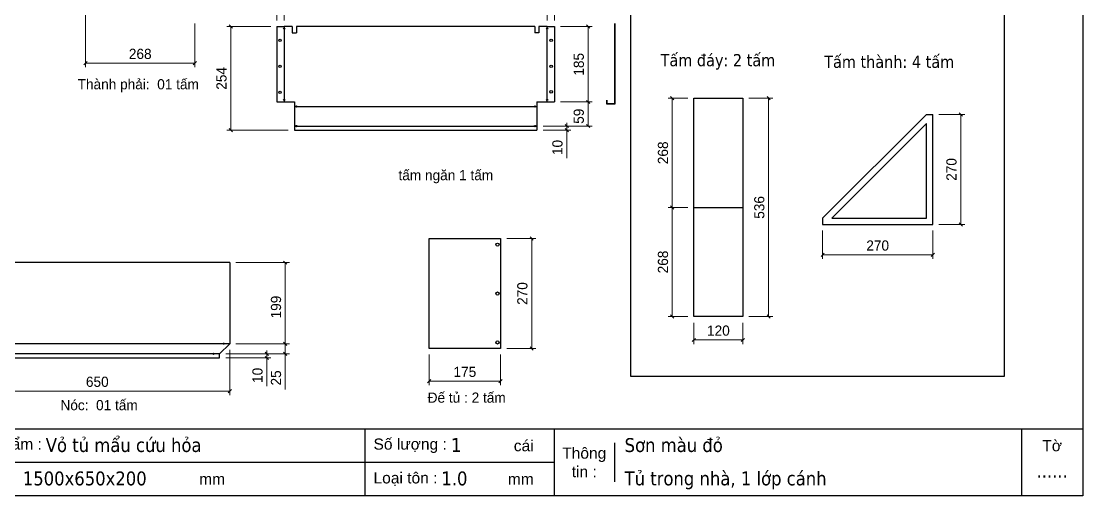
# Model space of a CAD drawing. Header units: millimetres. Extents: x 0 to 4054, y 0 to 2866.
# Drawn here: x 1450 to 4054, y 0 to 1165 of the extents above; entities that cross this region are included whole.
import ezdxf
from ezdxf.enums import TextEntityAlignment as Align

# ---------------------------------------------------------------- set-up
doc = ezdxf.new("R2010")
doc.units = ezdxf.units.MM
doc.layers.add('CNC', color=7, linetype='Continuous')
doc.layers.add('DIM', color=253, linetype='Continuous')
doc.styles.add('Arial', font='arial.ttf')
doc.styles.add('Tahoma (Input Text)', font='tahoma.ttf')
doc.dimstyles.new('Dim-25', dxfattribs={"dimtxt": 25, "dimasz": 8, "dimexe": 10, "dimexo": 15, "dimgap": 10, "dimtad": 1, "dimdec": 0, "dimtxsty": 'Standard', "dimblk": 'OBLIQUE', "dimcen": 10, "dimclrd": 5, "dimclre": 5, "dimclrt": 3, "dimazin": 3, "dimtfac": 1, "dimtdec": 0, "dimtmove": 0, "dimatfit": 3, "dimldrblk": 'OBLIQUE', "dimlwd": 9, "dimlwe": 9})

# ---------------------------------------------------------------- blocks, each defined once
blk = doc.blocks.new('*D5')
at = {"color": 0, "linetype": 'ByBlock', "lineweight": -2}
for p, q in [((1612.2, 1065.8), (1604.2, 1057.8)), ((1872.2, 1057.8), (1880.2, 1065.8))]:
    blk.add_line(p, q, dxfattribs=at)
at = {"layer": 'Defpoints', "color": 0, "transparency": 16777216}
for p in [(1608.2, 1199.4), (1876.2, 1174.4), (1876.2, 1061.8)]:
    blk.add_point(p, dxfattribs=at)
at = {"layer": 'DIM', "color": 5, "lineweight": 9, "transparency": 16777216}
for p, q in [((1608.2, 1184.4), (1608.2, 1051.8)), ((1876.2, 1159.4), (1876.2, 1051.8)), ((1608.2, 1061.8), (1876.2, 1061.8))]:
    blk.add_line(p, q, dxfattribs=at)
at = {"layer": 'DIM', "color": 3, "transparency": 16777216, "insert": (1742.2, 1084.6), "char_height": 25, "attachment_point": 5}
blk.add_mtext('268', dxfattribs=at)
blk = doc.blocks.new('_Oblique')
at = {"color": 0, "linetype": 'ByBlock', "lineweight": -2}
blk.add_line((-0.5, -0.5), (0.5, 0.5), dxfattribs=at)
blk = doc.blocks.new('*D23')
at = {"color": 0, "linetype": 'ByBlock', "lineweight": -2}
for p, q in [((3287.6, 971.9), (3279.6, 979.9)), ((3279.6, 443.9), (3287.6, 435.9))]:
    blk.add_line(p, q, dxfattribs=at)
at = {"layer": 'Defpoints', "color": 0, "transparency": 16777216}
for p in [(3220.3, 975.9), (3220.3, 439.9), (3283.6, 439.9)]:
    blk.add_point(p, dxfattribs=at)
at = {"layer": 'DIM', "color": 5, "lineweight": 9, "transparency": 16777216}
for p, q in [((3235.3, 975.9), (3293.6, 975.9)), ((3283.6, 975.9), (3283.6, 439.9)), ((3235.3, 439.9), (3293.6, 439.9))]:
    blk.add_line(p, q, dxfattribs=at)
at = {"layer": 'DIM', "color": 3, "transparency": 16777216, "insert": (3260.8, 707.9), "char_height": 25, "attachment_point": 5, "rotation": 90}
blk.add_mtext('536', dxfattribs=at)
blk = doc.blocks.new('*D24')
at = {"color": 0, "linetype": 'ByBlock', "lineweight": -2}
for p, q in [((3051.2, 971.9), (3043.2, 979.9)), ((3043.2, 711.9), (3051.2, 703.9))]:
    blk.add_line(p, q, dxfattribs=at)
at = {"layer": 'Defpoints', "color": 0, "transparency": 16777216}
for p in [(3100.3, 975.9), (3047.2, 707.9), (3100.3, 707.9)]:
    blk.add_point(p, dxfattribs=at)
at = {"layer": 'DIM', "color": 5, "lineweight": 9, "transparency": 16777216}
for p, q in [((3085.3, 975.9), (3037.2, 975.9)), ((3047.2, 975.9), (3047.2, 707.9)), ((3085.3, 707.9), (3037.2, 707.9))]:
    blk.add_line(p, q, dxfattribs=at)
at = {"layer": 'DIM', "color": 3, "transparency": 16777216, "insert": (3024.5, 841.9), "char_height": 25, "attachment_point": 5, "rotation": 90}
blk.add_mtext('268', dxfattribs=at)
blk = doc.blocks.new('*D25')
at = {"color": 0, "linetype": 'ByBlock', "lineweight": -2}
for p, q in [((3051.2, 703.9), (3043.2, 711.9)), ((3043.2, 443.9), (3051.2, 435.9))]:
    blk.add_line(p, q, dxfattribs=at)
at = {"layer": 'Defpoints', "color": 0, "transparency": 16777216}
for p in [(3100.3, 707.9), (3047.2, 439.9), (3100.3, 439.9)]:
    blk.add_point(p, dxfattribs=at)
at = {"layer": 'DIM', "color": 5, "lineweight": 9, "transparency": 16777216}
for p, q in [((3085.3, 707.9), (3037.2, 707.9)), ((3047.2, 707.9), (3047.2, 439.9)), ((3085.3, 439.9), (3037.2, 439.9))]:
    blk.add_line(p, q, dxfattribs=at)
at = {"layer": 'DIM', "color": 3, "transparency": 16777216, "insert": (3024.5, 573.9), "char_height": 25, "attachment_point": 5, "rotation": 90}
blk.add_mtext('268', dxfattribs=at)
blk = doc.blocks.new('*D26')
at = {"color": 0, "linetype": 'ByBlock', "lineweight": -2}
for p, q in [((3758.8, 932.1), (3750.8, 940.1)), ((3750.8, 670.1), (3758.8, 662.1))]:
    blk.add_line(p, q, dxfattribs=at)
at = {"layer": 'Defpoints', "color": 0, "transparency": 16777216}
for p in [(3686, 936.1), (3686, 666.1), (3754.8, 666.1)]:
    blk.add_point(p, dxfattribs=at)
at = {"layer": 'DIM', "color": 5, "lineweight": 9, "transparency": 16777216}
for p, q in [((3701, 936.1), (3764.8, 936.1)), ((3754.8, 936.1), (3754.8, 666.1)), ((3701, 666.1), (3764.8, 666.1))]:
    blk.add_line(p, q, dxfattribs=at)
at = {"layer": 'DIM', "color": 3, "transparency": 16777216, "insert": (3732.1, 801.1), "char_height": 25, "attachment_point": 5, "rotation": 90}
blk.add_mtext('270', dxfattribs=at)
blk = doc.blocks.new('*D27')
at = {"color": 0, "linetype": 'ByBlock', "lineweight": -2}
for p, q in [((3420, 595.5), (3412, 587.5)), ((3682, 587.5), (3690, 595.5))]:
    blk.add_line(p, q, dxfattribs=at)
at = {"layer": 'Defpoints', "color": 0, "transparency": 16777216}
for p in [(3416, 666.1), (3686, 666.1), (3686, 591.5)]:
    blk.add_point(p, dxfattribs=at)
at = {"layer": 'DIM', "color": 5, "lineweight": 9, "transparency": 16777216}
for p, q in [((3416, 651.1), (3416, 581.5)), ((3686, 651.1), (3686, 581.5)), ((3416, 591.5), (3686, 591.5))]:
    blk.add_line(p, q, dxfattribs=at)
at = {"layer": 'DIM', "color": 3, "transparency": 16777216, "insert": (3551, 614.2), "char_height": 25, "attachment_point": 5}
blk.add_mtext('270', dxfattribs=at)
blk = doc.blocks.new('*D28')
at = {"color": 0, "linetype": 'ByBlock', "lineweight": -2}
for p, q in [((3104.3, 386.5), (3096.3, 378.5)), ((3216.3, 378.5), (3224.3, 386.5))]:
    blk.add_line(p, q, dxfattribs=at)
at = {"layer": 'Defpoints', "color": 0, "transparency": 16777216}
for p in [(3100.3, 439.9), (3220.3, 439.9), (3220.3, 382.5)]:
    blk.add_point(p, dxfattribs=at)
at = {"layer": 'DIM', "color": 5, "lineweight": 9, "transparency": 16777216}
for p, q in [((3100.3, 424.9), (3100.3, 372.5)), ((3220.3, 424.9), (3220.3, 372.5)), ((3100.3, 382.5), (3220.3, 382.5))]:
    blk.add_line(p, q, dxfattribs=at)
at = {"layer": 'DIM', "color": 3, "transparency": 16777216, "insert": (3160.3, 405.3), "char_height": 25, "attachment_point": 5}
blk.add_mtext('120', dxfattribs=at)
blk = doc.blocks.new('*D42')
at = {"color": 0, "linetype": 'ByBlock', "lineweight": -2}
for p, q in [((2081.2, 1259.3), (2073.2, 1251.3)), ((2754.2, 1251.3), (2762.2, 1259.3))]:
    blk.add_line(p, q, dxfattribs=at)
at = {"layer": 'Defpoints', "color": 0, "transparency": 16777216}
for p in [(2758.2, 1255.3), (2077.2, 1151.7), (2758.2, 1151.7)]:
    blk.add_point(p, dxfattribs=at)
at = {"layer": 'DIM', "color": 5, "lineweight": 9, "transparency": 16777216}
for p, q in [((2077.2, 1166.7), (2077.2, 1265.3)), ((2077.2, 1255.3), (2758.2, 1255.3)), ((2758.2, 1166.7), (2758.2, 1265.3))]:
    blk.add_line(p, q, dxfattribs=at)
at = {"layer": 'DIM', "color": 3, "transparency": 16777216, "insert": (2492.2, 1278.1), "char_height": 25, "attachment_point": 5}
blk.add_mtext('681', dxfattribs=at)
blk = doc.blocks.new('*D43')
at = {"color": 0, "linetype": 'ByBlock', "lineweight": -2}
for p, q in [((1968.3, 1147.7), (1960.3, 1155.7)), ((1960.3, 901.7), (1968.3, 893.7))]:
    blk.add_line(p, q, dxfattribs=at)
at = {"layer": 'Defpoints', "color": 0, "transparency": 16777216}
for p in [(2077.2, 1151.7), (1964.3, 897.7), (2120.2, 897.7)]:
    blk.add_point(p, dxfattribs=at)
at = {"layer": 'DIM', "color": 5, "lineweight": 9, "transparency": 16777216}
for p, q in [((2062.2, 1151.7), (1954.3, 1151.7)), ((1964.3, 1151.7), (1964.3, 897.7)), ((2105.2, 897.7), (1954.3, 897.7))]:
    blk.add_line(p, q, dxfattribs=at)
at = {"layer": 'DIM', "color": 3, "transparency": 16777216, "insert": (1941.6, 1024.7), "char_height": 25, "attachment_point": 5, "rotation": 90}
blk.add_mtext('254', dxfattribs=at)
blk = doc.blocks.new('*D44')
at = {"color": 0, "linetype": 'ByBlock', "lineweight": -2}
for p, q in [((2784.4, 911.7), (2792.4, 903.7)), ((2792.4, 893.7), (2784.4, 901.7))]:
    blk.add_line(p, q, dxfattribs=at)
at = {"layer": 'Defpoints', "color": 0, "transparency": 16777216}
for p in [(2715.2, 907.7), (2715.2, 897.7), (2788.4, 897.7)]:
    blk.add_point(p, dxfattribs=at)
at = {"layer": 'DIM', "color": 5, "lineweight": 9, "transparency": 16777216}
for p, q in [((2788.4, 907.7), (2788.4, 915.7)), ((2730.2, 907.7), (2798.4, 907.7)), ((2730.2, 897.7), (2798.4, 897.7)), ((2788.4, 907.7), (2788.4, 897.7)), ((2788.4, 897.7), (2788.4, 828.4))]:
    blk.add_line(p, q, dxfattribs=at)
at = {"layer": 'DIM', "color": 3, "transparency": 16777216, "insert": (2765.6, 855), "char_height": 25, "attachment_point": 5, "rotation": 90}
blk.add_mtext('10', dxfattribs=at)
blk = doc.blocks.new('*D45')
at = {"color": 0, "linetype": 'ByBlock', "lineweight": -2}
for p, q in [((2844.7, 962.7), (2836.7, 970.7)), ((2836.7, 911.7), (2844.7, 903.7))]:
    blk.add_line(p, q, dxfattribs=at)
at = {"layer": 'Defpoints', "color": 0, "transparency": 16777216}
for p in [(2758.2, 966.7), (2715.2, 907.7), (2840.7, 907.7)]:
    blk.add_point(p, dxfattribs=at)
at = {"layer": 'DIM', "color": 5, "lineweight": 9, "transparency": 16777216}
for p, q in [((2773.2, 966.7), (2850.7, 966.7)), ((2840.7, 966.7), (2840.7, 907.7)), ((2730.2, 907.7), (2850.7, 907.7))]:
    blk.add_line(p, q, dxfattribs=at)
at = {"layer": 'DIM', "color": 3, "transparency": 16777216, "insert": (2818, 931.7), "char_height": 25, "attachment_point": 5, "rotation": 90}
blk.add_mtext('59', dxfattribs=at)
blk = doc.blocks.new('*D46')
at = {"color": 0, "linetype": 'ByBlock', "lineweight": -2}
for p, q in [((2844.7, 1147.7), (2836.7, 1155.7)), ((2836.7, 970.7), (2844.7, 962.7))]:
    blk.add_line(p, q, dxfattribs=at)
at = {"layer": 'Defpoints', "color": 0, "transparency": 16777216}
for p in [(2758.2, 1151.7), (2758.2, 966.7), (2840.7, 966.7)]:
    blk.add_point(p, dxfattribs=at)
at = {"layer": 'DIM', "color": 5, "lineweight": 9, "transparency": 16777216}
for p, q in [((2773.2, 1151.7), (2850.7, 1151.7)), ((2840.7, 1151.7), (2840.7, 966.7)), ((2773.2, 966.7), (2850.7, 966.7))]:
    blk.add_line(p, q, dxfattribs=at)
at = {"layer": 'DIM', "color": 3, "transparency": 16777216, "insert": (2818, 1059.2), "char_height": 25, "attachment_point": 5, "rotation": 90}
blk.add_mtext('185', dxfattribs=at)
blk = doc.blocks.new('*D47')
at = {"color": 0, "linetype": 'ByBlock', "lineweight": -2}
for p, q in [((2099.2, 1209), (2091.2, 1201)), ((2736.2, 1201), (2744.2, 1209))]:
    blk.add_line(p, q, dxfattribs=at)
at = {"layer": 'Defpoints', "color": 0, "transparency": 16777216}
for p in [(2740.2, 1205), (2095.2, 1151.7), (2740.2, 1151.7)]:
    blk.add_point(p, dxfattribs=at)
at = {"layer": 'DIM', "color": 5, "lineweight": 9, "transparency": 16777216}
for p, q in [((2095.2, 1166.7), (2095.2, 1215)), ((2095.2, 1205), (2740.2, 1205)), ((2740.2, 1166.7), (2740.2, 1215))]:
    blk.add_line(p, q, dxfattribs=at)
at = {"layer": 'DIM', "color": 3, "transparency": 16777216, "insert": (2417.7, 1227.7), "char_height": 25, "attachment_point": 5}
blk.add_mtext('645', dxfattribs=at)
blk = doc.blocks.new('*D58')
at = {"color": 0, "linetype": 'ByBlock', "lineweight": -2}
for p, q in [((2102, 568.3), (2094, 576.3)), ((2094, 377.3), (2102, 369.3))]:
    blk.add_line(p, q, dxfattribs=at)
at = {"layer": 'Defpoints', "color": 0, "transparency": 16777216}
for p in [(1961.9, 572.3), (1961.9, 373.3), (2098, 373.3)]:
    blk.add_point(p, dxfattribs=at)
at = {"layer": 'DIM', "color": 5, "lineweight": 9, "transparency": 16777216}
for p, q in [((1976.9, 572.3), (2108, 572.3)), ((2098, 572.3), (2098, 373.3)), ((1976.9, 373.3), (2108, 373.3))]:
    blk.add_line(p, q, dxfattribs=at)
at = {"layer": 'DIM', "color": 3, "transparency": 16777216, "insert": (2075.3, 463.3), "char_height": 25, "attachment_point": 5, "rotation": 90}
blk.add_mtext('199', dxfattribs=at)
blk = doc.blocks.new('*D59')
at = {"color": 0, "linetype": 'ByBlock', "lineweight": -2}
for p, q in [((2102, 369.3), (2094, 377.3)), ((2094, 352.3), (2102, 344.3))]:
    blk.add_line(p, q, dxfattribs=at)
at = {"layer": 'Defpoints', "color": 0, "transparency": 16777216}
for p in [(1961.9, 373.3), (1936.9, 348.3), (2098, 348.3)]:
    blk.add_point(p, dxfattribs=at)
at = {"layer": 'DIM', "color": 5, "lineweight": 9, "transparency": 16777216}
for p, q in [((1976.9, 373.3), (2108, 373.3)), ((2098, 373.3), (2098, 348.3)), ((1951.9, 348.3), (2108, 348.3)), ((2098, 348.3), (2098, 261.1))]:
    blk.add_line(p, q, dxfattribs=at)
at = {"layer": 'DIM', "color": 3, "transparency": 16777216, "insert": (2075.3, 289.3), "char_height": 25, "attachment_point": 5, "rotation": 90}
blk.add_mtext('25', dxfattribs=at)
blk = doc.blocks.new('*D60')
at = {"color": 0, "linetype": 'ByBlock', "lineweight": -2}
for p, q in [((2048.7, 352.3), (2056.7, 344.3)), ((2056.7, 334.3), (2048.7, 342.3))]:
    blk.add_line(p, q, dxfattribs=at)
at = {"layer": 'Defpoints', "color": 0, "transparency": 16777216}
for p in [(1936.9, 348.3), (1936.9, 338.3), (2052.7, 338.3)]:
    blk.add_point(p, dxfattribs=at)
at = {"layer": 'DIM', "color": 5, "lineweight": 9, "transparency": 16777216}
for p, q in [((1951.9, 348.3), (2062.7, 348.3)), ((2052.7, 348.3), (2052.7, 356.3)), ((2052.7, 348.3), (2052.7, 338.3)), ((1951.9, 338.3), (2062.7, 338.3)), ((2052.7, 338.3), (2052.7, 268.9))]:
    blk.add_line(p, q, dxfattribs=at)
at = {"layer": 'DIM', "color": 3, "transparency": 16777216, "insert": (2029.9, 295.6), "char_height": 25, "attachment_point": 5, "rotation": 90}
blk.add_mtext('10', dxfattribs=at)
blk = doc.blocks.new('f3daunguoc')
at = {"layer": 'CNC', "color": 2, "lineweight": -3}
blk.add_circle((0, 0), 1.5, dxfattribs=at)
blk = doc.blocks.new('*D61')
at = {"color": 0, "linetype": 'ByBlock', "lineweight": -2}
for p, q in [((1315.9, 260.9), (1307.9, 252.9)), ((1957.9, 252.9), (1965.9, 260.9))]:
    blk.add_line(p, q, dxfattribs=at)
at = {"layer": 'Defpoints', "color": 0, "transparency": 16777216}
for p in [(1311.9, 373.3), (1961.9, 373.3), (1311.9, 256.9)]:
    blk.add_point(p, dxfattribs=at)
at = {"layer": 'DIM', "color": 5, "lineweight": 9, "transparency": 16777216}
for p, q in [((1311.9, 358.3), (1311.9, 246.9)), ((1961.9, 358.3), (1961.9, 246.9)), ((1961.9, 256.9), (1311.9, 256.9))]:
    blk.add_line(p, q, dxfattribs=at)
at = {"layer": 'DIM', "color": 3, "transparency": 16777216, "insert": (1636.9, 279.7), "char_height": 25, "attachment_point": 5}
blk.add_mtext('650', dxfattribs=at)
blk = doc.blocks.new('khungtenAsean2')
at = {"color": 7}
for p, q in [((2970, -1980), (0, -1980)), ((1680, -1980), (1680, -2100)), ((2020, -1980), (2020, -2100)), ((2860, -1980), (2860, -2100)), ((2128.3, -2005), (2128.3, -2075)), ((2020, -2040), (0, -2040))]:
    blk.add_line(p, q, dxfattribs=at)
blk.add_lwpolyline([(0, 0), (2970, 0), (2970, -2100), (0, -2100)], close=True, dxfattribs=at)
at = {"color": 2, "char_height": 20, "style": 'Arial'}
for s, insert, width, attachment_point in [('  Tên sản phẩm :', (890, -2010), 917.634, 4), ('  Số lượng :', (1680, -2010), 917.634, 4), ('cái', (1947.6, -2010), 917.634, 4), ('Tờ', (2915, -2010), 110, 5), ('Thông\\Ptin :', (2074.2, -2040), 108.311, 5), ('  Loại tôn :', (1680, -2070), 917.634, 4), ('mm', (1382.3, -2070), 917.634, 4), ('mm', (1936.9, -2070), 917.634, 4)]:
    blk.add_mtext(s, dxfattribs=dict(at, insert=insert, width=width, attachment_point=attachment_point))
at = {"color": 1, "style": 'Tahoma (Input Text)', "flags": 8}
for tag, p in [('#01', (137.1, -2021.3)), ('#03', (506.6, -2019.3)), ('#05', (1106.6, -2021.3)), ('#07', (1834.7, -2021.3)), ('#09', (2146.7, -2021.3)), ('#02', (98.5, -2081.3)), ('#04', (486.1, -2081.3)), ('#06', (1065.3, -2081.3)), ('#08', (1817.4, -2081.3)), ('#10', (2146.7, -2081.3))]:
    blk.add_attdef(tag, p, '', height=25, dxfattribs=at)
blk.add_attdef('#11', text='', height=25, dxfattribs=at).set_placement((2915, -2067.3), align=Align.CENTER)
blk = doc.blocks.new('*D79')
at = {"color": 0, "linetype": 'ByBlock', "lineweight": -2}
for p, q in [((2706.4, 627.5), (2698.4, 635.5)), ((2698.4, 365.5), (2706.4, 357.5))]:
    blk.add_line(p, q, dxfattribs=at)
at = {"layer": 'Defpoints', "color": 0, "transparency": 16777216}
for p in [(2626, 631.5), (2626, 361.5), (2702.4, 361.5)]:
    blk.add_point(p, dxfattribs=at)
at = {"layer": 'DIM', "color": 5, "lineweight": 9, "transparency": 16777216}
for p, q in [((2641, 631.5), (2712.4, 631.5)), ((2702.4, 631.5), (2702.4, 361.5)), ((2641, 361.5), (2712.4, 361.5))]:
    blk.add_line(p, q, dxfattribs=at)
at = {"layer": 'DIM', "color": 3, "transparency": 16777216, "insert": (2679.6, 496.5), "char_height": 25, "attachment_point": 5, "rotation": 90}
blk.add_mtext('270', dxfattribs=at)
blk = doc.blocks.new('*D80')
at = {"color": 0, "linetype": 'ByBlock', "lineweight": -2}
for p, q in [((2455, 285.3), (2447, 277.3)), ((2622, 277.3), (2630, 285.3))]:
    blk.add_line(p, q, dxfattribs=at)
at = {"layer": 'Defpoints', "color": 0, "transparency": 16777216}
for p in [(2451, 361.5), (2626, 361.5), (2626, 281.3)]:
    blk.add_point(p, dxfattribs=at)
at = {"layer": 'DIM', "color": 5, "lineweight": 9, "transparency": 16777216}
for p, q in [((2451, 346.5), (2451, 271.3)), ((2626, 346.5), (2626, 271.3)), ((2451, 281.3), (2626, 281.3))]:
    blk.add_line(p, q, dxfattribs=at)
at = {"layer": 'DIM', "color": 3, "transparency": 16777216, "insert": (2538.5, 304.1), "char_height": 25, "attachment_point": 5}
blk.add_mtext('175', dxfattribs=at)

msp = doc.modelspace()

# ---------------------------------------------------------------- linework, layer by layer
at = {"color": 7}
for p, q in [((2077.2, 1151.7), (2077.2, 966.7)), ((2077.2, 1151.7), (2095.2, 1151.7)), ((2740.2, 1151.7), (2758.2, 1151.7)), ((2758.2, 1151.7), (2758.2, 966.7)), ((2077.2, 966.7), (2120.2, 966.7)), ((2120.2, 966.7), (2120.2, 897.7)), ((2715.2, 966.7), (2715.2, 897.7)), ((2715.2, 966.7), (2758.2, 966.7)), ((3671, 936.1), (3686, 936.1)), ((2120.2, 907.7), (2715.2, 907.7)), ((2120.2, 897.7), (2715.2, 897.7)), ((3416, 681.1), (3416, 666.1)), ((1961.9, 572.3), (1311.9, 572.3)), ((1961.9, 373.3), (1311.9, 373.3)), ((1936.9, 348.3), (1961.9, 373.3)), ((1936.9, 348.3), (1336.9, 348.3))]:
    msp.add_line(p, q, dxfattribs=at)
for p, q in [((2115.2, 1151.7), (2115.2, 1136.7)), ((2125.2, 1151.7), (2125.2, 1136.7)), ((2710.2, 1151.7), (2710.2, 1136.7)), ((2720.2, 1151.7), (2720.2, 1136.7)), ((2115.2, 1136.7), (2125.2, 1136.7)), ((2720.2, 1136.7), (2710.2, 1136.7)), ((3100.3, 707.9), (3220.3, 707.9))]:
    msp.add_line(p, q)
at = {"color": 7, "linetype": 'Continuous'}
for p, q in [((3416, 681.1), (3671, 936.1)), ((3438.4, 681.1), (3671, 913.7)), ((3671, 681.1), (3671, 913.7)), ((3686, 666.1), (3686, 936.1)), ((3438.4, 681.1), (3671, 681.1)), ((3416, 666.1), (3686, 666.1))]:
    msp.add_line(p, q, dxfattribs=at)
for points in [[(2945.6, 1313.1), (3861, 1313.1), (3861, 292.5), (2945.6, 292.5)], [(3100.3, 975.9), (3220.3, 975.9), (3220.3, 439.9), (3100.3, 439.9)], [(2451, 631.5), (2626, 631.5), (2626, 361.5), (2451, 361.5)]]:
    msp.add_lwpolyline(points, close=True)
at = {"color": 7}
for points in [[(2115.2, 1151.7), (2095.2, 1151.7), (2095.2, 966.7)], [(2710.2, 1151.7), (2125.2, 1151.7)], [(2740.2, 966.7), (2740.2, 1151.7), (2720.2, 1151.7)], [(2906.3, 1159.5), (2906.3, 961.5), (2886.3, 961.5), (2886.3, 971.5)], [(2905.3, 1159.5), (2905.3, 962.5), (2887.3, 962.5), (2887.3, 971.5)], [(2120.2, 955.7), (2715.2, 955.7)], [(1961.9, 572.3), (1961.9, 373.3)], [(1336.9, 338.3), (1936.9, 338.3), (1936.9, 348.3)]]:
    msp.add_lwpolyline(points, dxfattribs=at)
at = {"color": 2}
for centre, radius in [((2095.2, 1146.7), 1.5), ((2740.2, 1146.7), 1.5), ((2095.2, 971.7), 1.5), ((2740.2, 971.7), 1.5), ((2125.1, 955.6), 1.5), ((2710.3, 955.6), 1.5), ((2125.1, 907.6), 1.5), ((2710.3, 907.6), 1.5), ((2618.5, 616.5), 4), ((2618.5, 496.5), 4), ((2618.5, 376.5), 4)]:
    msp.add_circle(centre, radius, dxfattribs=at)
at = {"color": 7}
for centre in [(2085.2, 1117.9), (2750.2, 1117.9), (2085.2, 1054.2), (2750.2, 1054.2), (2085.2, 990.6), (2750.2, 991.6)]:
    msp.add_circle(centre, 3, dxfattribs=at)

# ---------------------------------------------------------------- block references
ref = msp.add_blockref('khungtenAsean2', (0, 2866.5), dxfattribs=dict(at, xscale=1.364999999805149, yscale=1.364999999805149, zscale=1.364999999805149))
ref.add_attrib('#11', '......', dxfattribs={"color": 1, "height": 34.12, "style": 'Tahoma (Input Text)'}).set_placement((3979, 44.6), align=Align.CENTER)
ref.add_attrib('#09', 'Sơn màu đỏ', (2930.3, 107.5), dxfattribs={"color": 1, "height": 34.12, "style": 'Tahoma (Input Text)'})
ref.add_attrib('#10', 'Tủ trong nhà, 1 lớp cánh', (2930.3, 25.6), dxfattribs={"color": 1, "height": 34.125, "style": 'Tahoma (Input Text)'})
ref.add_attrib('#08', '1.0', (2480.8, 25.6), dxfattribs={"color": 1, "height": 34.12, "style": 'Tahoma (Input Text)'})
ref.add_attrib('#07', '1', (2504.3, 107.5), dxfattribs={"color": 1, "height": 34.1, "style": 'Tahoma (Input Text)'})
ref.add_attrib('#06', '1500x650x200', (1454.2, 25.6), dxfattribs={"color": 1, "height": 34.125, "style": 'Tahoma (Input Text)'})
ref.add_attrib('#05', 'Vỏ tủ mẩu cứu hỏa', (1510.5, 107.5), dxfattribs={"color": 1, "height": 34.125, "style": 'Tahoma (Input Text)'})
at = {"lineweight": -3, "rotation": 90}
for p in [(1946.9, 373.3), (1921.9, 348.3)]:
    msp.add_blockref('f3daunguoc', p, dxfattribs=at)

# ---------------------------------------------------------------- texts
at = {"char_height": 30, "width": 921.674, "attachment_point": 5}
for s, insert in [('{\\fTahoma|b0|i0|c0|p34;Tấm đáy: 2 tấm}', (3159.2, 1065.1)), ('{\\fTahoma|b0|i0|c0|p34;Tấm thành: 4 tấm}', (3579.3, 1065.1))]:
    msp.add_mtext(s, dxfattribs=dict(at, insert=insert))
at = {"color": 2, "char_height": 25, "width": 774, "attachment_point": 5}
for s, insert in [('Thành phải:  01 tấm', (1737.4, 1006.5)), ('tấm ngăn 1 tấm', (2491.8, 783.4)), ('Nóc:  01 tấm', (1641.3, 222.4)), ('Đế tủ : 2 tấm', (2543, 240.8))]:
    msp.add_mtext(s, dxfattribs=dict(at, insert=insert))

# ---------------------------------------------------------------- dimensions: what is measured, and where the dimension line sits
at = {"layer": 'DIM', "color": 7}
dim = msp.add_linear_dim(base=(2758.2, 1255.3), p1=(2077.2, 1151.7), p2=(2758.2, 1151.7), dimstyle='Dim-25', dxfattribs=at)
dim.commit()
dim.dimension.update_dxf_attribs({"geometry": '*D42', "text_midpoint": (2492.2, 1255.3), "dimtype": 160})
at = {"layer": 'DIM'}
for base, p1, p2, picture, middle in [((2740.2, 1205), (2095.2, 1151.7), (2740.2, 1151.7), '*D47', (2417.7, 1227.7)), ((3686, 591.5), (3416, 666.1), (3686, 666.1), '*D27', (3551, 614.2)), ((3220.3, 382.5), (3100.3, 439.9), (3220.3, 439.9), '*D28', (3160.3, 405.3)), ((2626, 281.3), (2451, 361.5), (2626, 361.5), '*D80', (2538.5, 304.1))]:
    dim = msp.add_linear_dim(base=base, p1=p1, p2=p2, dimstyle='Dim-25', dxfattribs=at)
    dim.commit()
    dim.dimension.update_dxf_attribs({"geometry": picture, "text_midpoint": middle})
at = {"layer": 'DIM', "color": 7}
for base, p1, p2, picture, middle in [((1876.2, 1061.8), (1608.2, 1199.4), (1876.2, 1174.4), '*D5', (1742.2, 1084.6)), ((1311.9, 256.9), (1961.9, 373.3), (1311.9, 373.3), '*D61', (1636.9, 279.7))]:
    dim = msp.add_linear_dim(base=base, p1=p1, p2=p2, dimstyle='Dim-25', dxfattribs=at)
    dim.commit()
    dim.dimension.update_dxf_attribs({"geometry": picture, "text_midpoint": middle})
for base, p1, p2, angle, picture, middle in [((1964.3, 897.7), (2077.2, 1151.7), (2120.2, 897.7), 90, '*D43', (1941.6, 1024.7)), ((2840.7, 966.7), (2758.2, 1151.7), (2758.2, 966.7), 90, '*D46', (2818, 1059.2)), ((2788.4, 897.7), (2715.2, 907.7), (2715.2, 897.7), 90, '*D44', (2765.6, 855)), ((2052.7, 338.3), (1936.9, 348.3), (1936.9, 338.3), 270, '*D60', (2029.9, 295.6))]:
    dim = msp.add_linear_dim(base=base, p1=p1, p2=p2, angle=angle, dimstyle='Dim-25', dxfattribs=at)
    dim.commit()
    dim.dimension.update_dxf_attribs({"geometry": picture, "text_midpoint": middle})
for base, p1, p2, angle, picture, middle in [((2840.7, 907.7), (2758.2, 966.7), (2715.2, 907.7), 90, '*D45', (2840.7, 931.7)), ((2098, 373.3), (1961.9, 572.3), (1961.9, 373.3), 270, '*D58', (2098, 463.3)), ((2098, 348.3), (1961.9, 373.3), (1936.9, 348.3), 270, '*D59', (2098, 289.3))]:
    dim = msp.add_linear_dim(base=base, p1=p1, p2=p2, angle=angle, dimstyle='Dim-25', dxfattribs=at)
    dim.commit()
    dim.dimension.update_dxf_attribs({"geometry": picture, "text_midpoint": middle, "dimtype": 160})
at = {"layer": 'DIM'}
for base, p1, p2, picture, middle in [((3047.2, 707.9), (3100.3, 975.9), (3100.3, 707.9), '*D24', (3024.5, 841.9)), ((3283.6, 439.9), (3220.3, 975.9), (3220.3, 439.9), '*D23', (3260.8, 707.9)), ((3754.8, 666.1), (3686, 936.1), (3686, 666.1), '*D26', (3732.1, 801.1)), ((3047.2, 439.9), (3100.3, 707.9), (3100.3, 439.9), '*D25', (3024.5, 573.9)), ((2702.4, 361.5), (2626, 631.5), (2626, 361.5), '*D79', (2679.6, 496.5))]:
    dim = msp.add_linear_dim(base=base, p1=p1, p2=p2, angle=90, dimstyle='Dim-25', dxfattribs=at)
    dim.commit()
    dim.dimension.update_dxf_attribs({"geometry": picture, "text_midpoint": middle})

doc.saveas('drawing.dxf')
